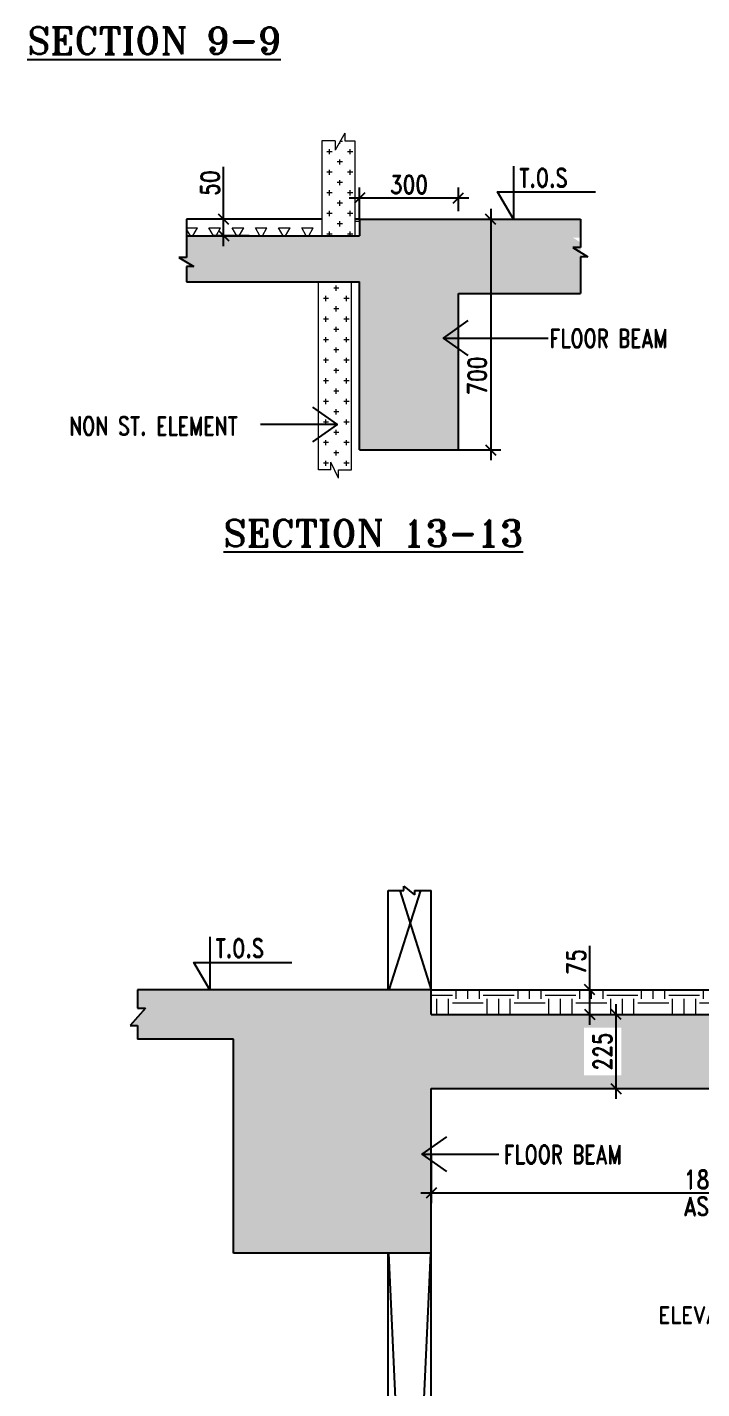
# Model space of a CAD drawing. Header units: millimetres. Extents: x 2061841 to 105821645, y -77612 to 48520811.
# Drawn here: x 2488425 to 2496610, y 15017 to 31547 of the extents above; entities that cross this region are included whole.
import ezdxf

# ---------------------------------------------------------------- set-up
doc = ezdxf.new("R2010")
doc.units = ezdxf.units.MM
doc.header["$LTSCALE"] = 10
doc.header["$MEASUREMENT"] = 0
doc.linetypes.add('E21yeHUG$0$0', pattern=[0])
doc.linetypes.add('HIDDEN', pattern=[0.375, 0.25, -0.125])
doc.layers.add('100THK WALL', color=6, linetype='Continuous', lineweight=9)
doc.layers.add('VIN SUNK HATCH', color=8, linetype='Continuous', lineweight=0)
for name, color, linetype in [('S-BEAM', 4, 'Continuous'), ('S-BEAM SIZE', 2, 'Continuous'), ('S-BEAM-1', 4, 'Continuous'), ('S-COL.NO', 1, 'Continuous'), ('S-DIM', 7, 'Continuous'), ('S-SHADED', 252, 'Continuous'), ('S-TEXT', 2, 'Continuous')]:
    doc.layers.add(name, color=color, linetype=linetype)
doc.styles.add('200', font='romand.shx', dxfattribs={"width": 0.8, "height": 225})
doc.styles.add('RD', font='romand.shx', dxfattribs={"width": 0.9, "height": 225})
doc.styles.add('RT', font='romant.shx', dxfattribs={"height": 250})
doc.styles.add('Text 100', font='romans.shx', dxfattribs={"width": 0.7, "height": 100})
doc.dimstyles.new('GR1', dxfattribs={"dimtxt": 225, "dimasz": 125, "dimexe": 125, "dimexo": 100, "dimgap": 50, "dimtad": 1, "dimdec": 0, "dimzin": 3, "dimdsep": 46, "dimtxsty": '200', "dimblk1": 'OBLIQUE', "dimblk2": 'OBLIQUE', "dimsah": 1, "dimcen": 0.0625, "dimdle": 125, "dimclrd": 3, "dimclre": 3, "dimclrt": 2, "dimadec": 0, "dimazin": 0, "dimtfac": 1, "dimtdec": 0, "dimtix": 1, "dimtmove": 0, "dimatfit": 3, "dimfxl": 1, "dimtolj": 1, "dimtzin": 0, "dimarcsym": 0})
doc.dimstyles.new('SCALE 100', dxfattribs={"dimtxt": 100, "dimasz": 75, "dimexe": 50, "dimexo": 50, "dimgap": 40, "dimtad": 1, "dimdec": 0, "dimzin": 1, "dimdsep": 46, "dimtxsty": 'Text 100', "dimblk": 'OBLIQUE', "dimcen": 1, "dimclrd": 3, "dimclre": 3, "dimclrt": 2, "dimadec": 0, "dimazin": 0, "dimtfac": 1, "dimtdec": 0, "dimtofl": 0, "dimtmove": 1, "dimatfit": 3, "dimldrblk": 'OPEN90', "dimfxl": 1, "dimtolj": 1, "dimtzin": 0, "dimarcsym": 0})

# ---------------------------------------------------------------- blocks, each defined once
blk = doc.blocks.new('_Oblique')
at = {"color": 0, "linetype": 'ByBlock', "lineweight": -2}
blk.add_line((-0.5, -0.5), (0.5, 0.5), dxfattribs=at)
blk = doc.blocks.new('*D148')
at = {"layer": 'Defpoints', "color": 0, "transparency": 16777216}
for p in [(2490808, 29215), (2491217, 29215), (2491217, 29015)]:
    blk.add_point(p, dxfattribs=at)
at = {"layer": 'S-DIM', "color": 3, "linetype": 'E21yeHUG$0$0', "lineweight": -2, "transparency": 16777216}
for p, q in [((2490808, 29215), (2490808, 29850)), ((2490808, 28890), (2490808, 29340))]:
    blk.add_line(p, q, dxfattribs=at)
at = {"layer": 'S-DIM', "color": 3, "lineweight": -2, "transparency": 16777216}
for p, q in [((2491117, 29215), (2490683, 29215)), ((2491117, 29015), (2490683, 29015))]:
    blk.add_line(p, q, dxfattribs=at)
at = {"layer": 'S-DIM', "color": 3, "linetype": 'ByBlock', "lineweight": -2, "transparency": 16777216, "xscale": 125, "yscale": 125, "zscale": 125}
for p, rotation in [((2490808, 29215), 90), ((2490808, 29015), 270)]:
    blk.add_blockref('_Oblique', p, dxfattribs=dict(at, rotation=rotation))
at = {"layer": 'S-DIM', "color": 2, "transparency": 16777216, "insert": (2490646, 29654), "char_height": 225, "attachment_point": 5, "rotation": 90, "style": '200'}
blk.add_mtext('\\A1;50', dxfattribs=at)
blk = doc.blocks.new('*D149')
at = {"layer": 'Defpoints', "color": 0, "transparency": 16777216}
for p in [(2493905, 29215), (2493498, 26415), (2494049, 26415)]:
    blk.add_point(p, dxfattribs=at)
at = {"layer": 'S-DIM', "color": 3, "linetype": 'E21yeHUG$0$0', "lineweight": -2, "transparency": 16777216}
blk.add_line((2494049, 29340), (2494049, 26290), dxfattribs=at)
at = {"layer": 'S-DIM', "color": 3, "lineweight": -2, "transparency": 16777216}
for p, q in [((2494005, 29215), (2494174, 29215)), ((2493598, 26415), (2494174, 26415))]:
    blk.add_line(p, q, dxfattribs=at)
at = {"layer": 'S-DIM', "color": 3, "linetype": 'ByBlock', "lineweight": -2, "transparency": 16777216, "xscale": 125, "yscale": 125, "zscale": 125}
for p, rotation in [((2494049, 29215), 90), ((2494049, 26415), 270)]:
    blk.add_blockref('_Oblique', p, dxfattribs=dict(at, rotation=rotation))
at = {"layer": 'S-DIM', "color": 2, "transparency": 16777216, "insert": (2493886, 27318), "char_height": 225, "attachment_point": 5, "rotation": 90, "style": '200'}
blk.add_mtext('\\A1;700', dxfattribs=at)
blk = doc.blocks.new('*D150')
at = {"layer": 'Defpoints', "color": 0, "transparency": 16777216}
for p in [(2493658, 29474), (2492458, 29115), (2493658, 29215)]:
    blk.add_point(p, dxfattribs=at)
at = {"layer": 'S-DIM', "color": 3, "lineweight": -2, "transparency": 16777216}
for p, q in [((2492458, 29215), (2492458, 29599)), ((2493658, 29315), (2493658, 29599))]:
    blk.add_line(p, q, dxfattribs=at)
at = {"layer": 'S-DIM', "color": 3, "linetype": 'E21yeHUG$0$0', "lineweight": -2, "transparency": 16777216}
blk.add_line((2492333, 29474), (2493783, 29474), dxfattribs=at)
at = {"layer": 'S-DIM', "color": 3, "linetype": 'ByBlock', "lineweight": -2, "transparency": 16777216, "xscale": 125, "yscale": 125, "zscale": 125, "rotation": 180}
blk.add_blockref('_Oblique', (2492458, 29474), dxfattribs=at)
at = {"layer": 'S-DIM', "color": 3, "linetype": 'ByBlock', "lineweight": -2, "transparency": 16777216, "xscale": 125, "yscale": 125, "zscale": 125}
blk.add_blockref('_Oblique', (2493658, 29474), dxfattribs=at)
at = {"layer": 'S-DIM', "color": 2, "transparency": 16777216, "insert": (2493058, 29636), "char_height": 225, "attachment_point": 5, "style": '200'}
blk.add_mtext('\\A1;300', dxfattribs=at)
blk = doc.blocks.new('*D162')
at = {"layer": 'Defpoints', "color": 0, "transparency": 16777216}
for p in [(2493327, 17961), (2500527, 17783), (2500527, 17395)]:
    blk.add_point(p, dxfattribs=at)
at = {"layer": 'S-DIM', "color": 3, "lineweight": -2, "transparency": 16777216}
for p, q in [((2493327, 17861), (2493327, 17270)), ((2500527, 17683), (2500527, 17270))]:
    blk.add_line(p, q, dxfattribs=at)
at = {"layer": 'S-DIM', "color": 3, "linetype": 'E21yeHUG$0$0', "lineweight": -2, "transparency": 16777216}
blk.add_line((2493202, 17395), (2500652, 17395), dxfattribs=at)
at = {"layer": 'S-DIM', "color": 3, "linetype": 'ByBlock', "lineweight": -2, "transparency": 16777216, "xscale": 125, "yscale": 125, "zscale": 125, "rotation": 180}
blk.add_blockref('_Oblique', (2493327, 17395), dxfattribs=at)
at = {"layer": 'S-DIM', "color": 3, "linetype": 'ByBlock', "lineweight": -2, "transparency": 16777216, "xscale": 125, "yscale": 125, "zscale": 125}
blk.add_blockref('_Oblique', (2500527, 17395), dxfattribs=at)
at = {"layer": 'S-DIM', "color": 2, "transparency": 16777216, "char_height": 225, "attachment_point": 5, "style": '200'}
for s, insert in [('\\A1;1800 OR', (2496927, 17557)), ('\\A1;AS ARCH', (2496927, 17232))]:
    blk.add_mtext(s, dxfattribs=dict(at, insert=insert))
blk = doc.blocks.new('*D163')
at = {"layer": 'Defpoints', "color": 0, "transparency": 16777216}
for p in [(2494958, 19861), (2495251, 19861), (2494958, 19561)]:
    blk.add_point(p, dxfattribs=at)
at = {"layer": 'S-DIM', "color": 3, "linetype": 'E21yeHUG$0$0', "lineweight": -2, "transparency": 16777216}
for p, q in [((2495251, 19861), (2495251, 20396)), ((2495251, 19436), (2495251, 19986))]:
    blk.add_line(p, q, dxfattribs=at)
at = {"layer": 'S-DIM', "color": 3, "lineweight": -2, "transparency": 16777216}
for p, q in [((2495058, 19861), (2495376, 19861)), ((2495058, 19561), (2495376, 19561))]:
    blk.add_line(p, q, dxfattribs=at)
at = {"layer": 'S-DIM', "color": 3, "linetype": 'ByBlock', "lineweight": -2, "transparency": 16777216, "xscale": 125, "yscale": 125, "zscale": 125}
for p, rotation in [((2495251, 19861), 90), ((2495251, 19561), 270)]:
    blk.add_blockref('_Oblique', p, dxfattribs=dict(at, rotation=rotation))
at = {"layer": 'S-DIM', "color": 2, "transparency": 16777216, "insert": (2495088, 20200), "char_height": 225, "attachment_point": 5, "rotation": 90, "style": '200'}
blk.add_mtext('\\A1;75', dxfattribs=at)
blk = doc.blocks.new('*D164')
at = {"layer": 'Defpoints', "color": 0, "transparency": 16777216}
for p in [(2495294, 19561), (2495570, 19561), (2495294, 18661)]:
    blk.add_point(p, dxfattribs=at)
at = {"layer": 'S-DIM', "color": 3, "linetype": 'E21yeHUG$0$0', "lineweight": -2, "transparency": 16777216}
blk.add_line((2495570, 18536), (2495570, 19686), dxfattribs=at)
at = {"layer": 'S-DIM', "color": 3, "lineweight": -2, "transparency": 16777216}
for p, q in [((2495394, 19561), (2495695, 19561)), ((2495394, 18661), (2495695, 18661))]:
    blk.add_line(p, q, dxfattribs=at)
at = {"layer": 'S-DIM', "color": 3, "linetype": 'ByBlock', "lineweight": -2, "transparency": 16777216, "xscale": 125, "yscale": 125, "zscale": 125}
for p, rotation in [((2495570, 19561), 90), ((2495570, 18661), 270)]:
    blk.add_blockref('_Oblique', p, dxfattribs=dict(at, rotation=rotation))
at = {"layer": 'S-DIM', "color": 2, "transparency": 16777216, "insert": (2495407, 19111), "char_height": 225, "attachment_point": 5, "rotation": 90, "style": '200'}
blk.add_mtext('\\A1;225', dxfattribs=at)

msp = doc.modelspace()

# ---------------------------------------------------------------- hatches: boundary and pattern name
at = {"layer": '100THK WALL'}
h = msp.add_hatch(dxfattribs=at)
h.set_pattern_fill('CROSS', color=3, scale=500, angle=90, style=0)
h.set_pattern_definition([(90, (-2334406.25, 746504.26), (-125, 125), [62.5, -187.5]), (180, (-2334375, 746535.5), (-125, -125), [62.5, -187.5])])
h.paths.add_polyline_path([(2492280.4, 30167.8), (2492401.9, 30167.8), (2492401.9, 29015), (2492001.9, 29015), (2492001.9, 30167.8), (2492160.3, 30167.8), (2492160.3, 30052.5), (2492280.4, 30259.6)])
h = msp.add_hatch(dxfattribs=at)
h.set_pattern_fill('CROSS', color=3, scale=500, angle=90, style=0)
h.set_pattern_definition([(90, (-2334449.91, 747221.74), (-125, 125), [62.5, -187.5]), (180, (-2334418.66, 747252.99), (-125, -125), [62.5, -187.5])])
edge = h.paths.add_edge_path()
edge.add_line((2492358.2, 28415), (2491958.2, 28415))
edge.add_line((2491958.2, 28415), (2491958.2, 26156))
edge.add_line((2491958.2, 26156), (2492116.6, 26156))
edge.add_line((2492116.6, 26156), (2492116.6, 26246.9))
edge.add_line((2492116.6, 26246.9), (2492258, 26053.4))
edge.add_line((2492258, 26053.4), (2492258, 26156))
edge.add_line((2492258, 26156), (2492358.2, 26156))
edge.add_line((2492358.2, 26156), (2492354.8, 28415))
at = {"layer": 'S-SHADED'}
h = msp.add_hatch(color=256, dxfattribs=at)
h.dxf.hatch_style = 1
h.paths.add_polyline_path([(2490357.8, 28640.7), (2490357.8, 28455), (2491958.2, 28455), (2492358.2, 28455), (2492458.2, 28455), (2492458.2, 26415), (2493658.2, 26415), (2493658.2, 28315), (2495139.1, 28315), (2495139.1, 28760.7), (2495139.1, 28815.1), (2495139.1, 28872.4), (2495139.1, 28880.6), (2495140.3, 28880.6), (2495140.3, 28934.3), (2495045.1, 28992.4), (2495140.3, 28992.4), (2495140.3, 29215), (2494327.5, 29215), (2492458.2, 29215), (2492458.2, 29015), (2492401.9, 29015), (2492001.9, 29015), (2490359, 29015), (2490359, 28752.4), (2490263.8, 28752.4), (2490447.2, 28640.7)])
h = msp.add_hatch(color=256, dxfattribs=at)
h.dxf.hatch_style = 1
h.paths.add_polyline_path([(2489763.6, 19861.1), (2489763.6, 19638.5), (2489858.9, 19638.5), (2489675.5, 19427.1), (2489764.8, 19427.1), (2489764.8, 19261.1), (2490926.9, 19261.1), (2490926.9, 16661.1), (2493326.9, 16661.1), (2493326.9, 18661.1), (2499926.9, 18661.1), (2499926.9, 20761.1), (2499726.9, 20761.1), (2499726.9, 19561.1), (2493326.9, 19561.1), (2493326.9, 19861.1), (2489763.6, 19861.1)])
h.paths.add_polyline_path([(2495182.5, 18823.5), (2495182.5, 19398.8), (2495632.5, 19398.8), (2495632.5, 18823.5)], flags=16)
at = {"layer": 'VIN SUNK HATCH'}
h = msp.add_hatch(dxfattribs=at)
h.set_pattern_fill('TRIANG', color=8, scale=750, angle=180)
h.set_pattern_definition([(60, (839903.97, -204107.06), (-140.625, 243.569645), [140.625, -140.625]), (120, (839903.97, -204107.06), (-281.25, 2e-07), [140.625, -140.625]), (0, (839833.66, -203985.27), (140.625, 243.569645), [140.625, -140.625])])
h.paths.add_polyline_path([(2492001.9, 29015), (2492001.9, 29215), (2490357.8, 29215), (2490357.8, 29015)])
h = msp.add_hatch(dxfattribs=at)
h.set_pattern_fill('TRIANG', color=8, scale=750, angle=180)
h.set_pattern_definition([(240, (17411.1, 30285.32), (140.625, -243.569645), [140.625, -140.625]), (300, (17411.1, 30285.32), (281.25, -2e-07), [140.625, -140.625]), (180, (17481.42, 30163.53), (-140.625, -243.569645), [140.625, -140.625])])
h.paths.add_polyline_path([(2492401.9, 29215), (2492401.9, 29015), (2492458.2, 29015), (2492458.2, 29215)])
h = msp.add_hatch(dxfattribs=at)
h.set_pattern_fill('EARTH', color=8, scale=1500, angle=360)
h.set_pattern_definition([(0, (843208.64, -220953.6), (375, 375), [375, -375]), (0, (843208.64, -220812.97), (375, 375), [375, -375]), (0, (843208.64, -220672.34), (375, 375), [375, -375]), (90, (843255.52, -220625.47), (-375, 375), [375, -375]), (90, (843396.14, -220625.47), (-375, 375), [375, -375]), (90, (843536.77, -220625.47), (-375, 375), [375, -375])])
h.paths.add_polyline_path([(2499726.9, 19561.1), (2499726.9, 19861.1), (2493326.9, 19861.1), (2493326.9, 19561.1)])

# ---------------------------------------------------------------- linework, layer by layer
at = {"layer": '100THK WALL', "color": 3}
for p, q in [((2492280.4, 30259.6, -643584.3), (2492160.3, 30052.5, -643584.3)), ((2492280.4, 30259.6, -643584.3), (2492280.4, 30167.8, -643584.3)), ((2492001.9, 30167.8, -643584.3), (2492001.9, 29015, -643584.3)), ((2492160.3, 30167.8, -643584.3), (2492001.9, 30167.8, -643584.3)), ((2492160.3, 30167.8, -643584.3), (2492160.3, 30052.5, -643584.3)), ((2492280.4, 30167.8, -643584.3), (2492401.9, 30167.8, -643584.3)), ((2492401.9, 30167.8, -643584.3), (2492401.9, 29015, -643584.3)), ((2491958.2, 26174.2, -643584.3), (2491958.2, 28455, -643584.3)), ((2491958.2, 26174.2, -643584.3), (2491958.2, 28455, -643584.3)), ((2492358.2, 26174.2, -643584.3), (2492358.2, 28455, -643584.3)), ((2492108.8, 26174.2, -643584.3), (2491958.2, 26174.2, -643584.3)), ((2492108.8, 26174.2, -643584.3), (2492108.8, 26265.1, -643584.3)), ((2492202.2, 26071.7, -643584.3), (2492108.8, 26265.1, -643584.3)), ((2492202.2, 26174.2, -643584.3), (2492358.2, 26174.2, -643584.3)), ((2492202.2, 26071.7, -643584.3), (2492202.2, 26174.2, -643584.3))]:
    msp.add_line(p, q, dxfattribs=at)
at = {"layer": 'S-BEAM', "color": 6, "linetype": 'HIDDEN', "ltscale": 0.8}
for p, q in [((2492001.9, 29215, -643584.3), (2490359, 29215, -643584.3)), ((2492458.2, 29215, -643584.3), (2492401.9, 29215, -643584.3)), ((2493326.9, 19861.1, -643584.3), (2499726.9, 19861.1, -643584.3))]:
    msp.add_line(p, q, dxfattribs=at)
at = {"layer": 'S-BEAM SIZE', "color": 6}
for p, q in [((2492804.7, 19861.1, -643584.3), (2492804.7, 21066.1, -643584.3)), ((2492804.7, 21066.1, -399926.3), (2492994.5, 21066.1, -399926.3)), ((2493198.7, 21066.1, -643584.3), (2492813.5, 19861.1, -643584.3)), ((2492946, 21066.1, -643584.3), (2493326.9, 19861.1, -643584.3)), ((2492994.5, 21066.1, -399926.3), (2492994.5, 21117.8, -399926.3)), ((2492994.5, 21117.8, -399926.3), (2493124.4, 21012.6, -399926.3)), ((2493124.4, 21066.1, -399926.3), (2493326.9, 21066.1, -399926.3)), ((2493124.4, 21066.1, -399926.3), (2493124.4, 21012.6, -399926.3)), ((2492802.4, 16661.1, -643584.3), (2492802.4, 5461.1, -643584.3)), ((2492802.4, 5461.1, -643584.3), (2493324.6, 16661.1, -643584.3)), ((2493326.9, 5461.1, -643584.3), (2492811.2, 16661.1, -643584.3))]:
    msp.add_line(p, q, dxfattribs=at)
at = {"layer": 'S-BEAM-1'}
for p, q in [((2490359, 29215, -887242.3), (2490359, 28752.4, -887242.3)), ((2492458.2, 29215, -643584.3), (2492458.2, 29015, -643584.3)), ((2492458.2, 29215, -643584.3), (2495140.3, 29215, -643584.3)), ((2495140.3, 29215, -643584.3), (2495140.3, 28872.4, -643584.3)), ((2490359, 29015, -643584.3), (2492458.2, 29015, -643584.3)), ((2495140.3, 28872.4, -643584.3), (2495045.1, 28872.4, -643584.3)), ((2495045.1, 28872.4, -643584.3), (2495228.5, 28760.7, -643584.3)), ((2490359, 28752.4, -887242.3), (2490263.8, 28752.4, -887242.3)), ((2490263.8, 28752.4, -887242.3), (2490447.2, 28640.7, -887242.3)), ((2490447.2, 28640.7, -887242.3), (2490357.8, 28640.7, -887242.3)), ((2490357.8, 28640.7, -887242.3), (2490357.8, 28455, -887242.3)), ((2495228.5, 28760.7, -643584.3), (2495139.1, 28760.7, -643584.3)), ((2495139.1, 28760.7, -643584.3), (2495139.1, 28315, -643584.3)), ((2490357.8, 28455, -643584.3), (2492458.2, 28455, -643584.3)), ((2492458.2, 26415, -643584.3), (2492458.2, 28455, -643584.3)), ((2493658.2, 28315, -643584.3), (2495139.1, 28315, -643584.3)), ((2493658.2, 26415, -643584.3), (2493658.2, 28315, -643584.3)), ((2492458.2, 26415, -643584.3), (2493658.2, 26415, -643584.3)), ((2493326.9, 19861.1, -643584.3), (2489763.6, 19861.1, -643584.3)), ((2489763.6, 19861.1, -643584.3), (2489763.6, 19638.5, -643584.3)), ((2493326.9, 19561.1, -643584.3), (2493326.9, 19861.1, -643584.3)), ((2489858.9, 19638.5, -643584.3), (2489675.5, 19427.1, -643584.3)), ((2489763.6, 19638.5, -643584.3), (2489858.9, 19638.5, -643584.3)), ((2493326.9, 19561.1, -643584.3), (2499726.9, 19561.1, -643584.3)), ((2489675.5, 19427.1, -643584.3), (2489764.8, 19427.1, -643584.3)), ((2489764.8, 19427.1, -643584.3), (2489764.8, 19261.1, -643584.3)), ((2490926.9, 19261.1, -643584.3), (2489764.8, 19261.1, -643584.3)), ((2490926.9, 16661.1, -643584.3), (2490926.9, 19261.1, -643584.3)), ((2493326.9, 16661.1, -643584.3), (2493326.9, 18661.1, -643584.3)), ((2493326.9, 18661.1, -643584.3), (2500526.9, 18661.1, -643584.3)), ((2493326.9, 16661.1, -643584.3), (2490926.9, 16661.1, -643584.3))]:
    msp.add_line(p, q, dxfattribs=at)
at = {"layer": 'S-BEAM-1', "color": 6}
for p, q in [((2493326.9, 19861.1, -643584.3), (2493326.9, 21066.1, -643584.3)), ((2493324.6, 16661.1, -643584.3), (2493324.6, 5461.1, -643584.3))]:
    msp.add_line(p, q, dxfattribs=at)
at = {"layer": 'S-BEAM-1', "color": 1, "ltscale": 0.1, "elevation": -643584.3}
for points in [[(2494327.5, 29858.2), (2494327.5, 29215), (2494133.5, 29547.8), (2495321.7, 29547.8)], [(2490642.8, 20504.3), (2490642.8, 19861.1), (2490448.7, 20193.9), (2491637, 20193.9)]]:
    msp.add_lwpolyline(points, dxfattribs=at)

# ---------------------------------------------------------------- texts
at = {"layer": 'S-COL.NO', "style": 'RT'}
for s, p in [('%%USECTION 9-9', (2488425.4, 31221.7, -643584.3)), ('%%USECTION 13-13', (2490807.4, 25241.5, -399926.3))]:
    msp.add_text(s, height=325, dxfattribs=at).set_placement(p)
at = {"layer": 'S-TEXT', "color": 2, "style": 'RD'}
for s, height, width, p in [('T.O.S', 225, 0.75, (2494394.9, 29607, -643584.3)), ('FLOOR BEAM', 225, 0.75, (2494763.5, 27657.1, -643584.3)), ('NON ST. ELEMENT', 225, 0.75, (2488932.6, 26593.1, -399926.3)), ('T.O.S', 225, 0.75, (2490710.2, 20253.1, -643584.3)), ('FLOOR BEAM', 225, 0.75, (2494207.5, 17749, -643584.3)), ('ELEVATIONAL FEATURE  ', 200, 0.9, (2496082.1, 15810.5, -399926.3))]:
    msp.add_text(s, height=height, dxfattribs=dict(at, width=width)).set_placement(p)

# ---------------------------------------------------------------- dimensions: what is measured, and where the dimension line sits
at = {"layer": 'S-DIM', "linetype": 'E21yeHUG$0$0'}
for base, p1, p2, override, picture, middle in [((2490808.1, 29215, -643584.3), (2491216.8, 29015, -643584.3), (2491216.8, 29215, -643584.3), {"dimlfac": 0.25, "dimfxl": 125}, '*D148', (2490808.1, 29653.9, -643584.3)), ((2494048.7, 26415, -643584.3), (2493904.5, 29215, -643584.3), (2493498.4, 26415, -643584.3), {"dimlfac": 0.25, "dimfxl": 125}, '*D149', (2494048.7, 27317.8, -643584.3)), ((2495250.7, 19861.1, -643584.3), (2494958.5, 19561.1, -643584.3), (2494958.5, 19861.1, -643584.3), {"dimlfac": 0.25, "dimtxsty": '200', "dimfxl": 125}, '*D163', (2495250.7, 20200, -643584.3))]:
    dim = msp.add_linear_dim(base=base, p1=p1, p2=p2, angle=90, dimstyle='GR1', override=override, dxfattribs=at)
    dim.commit()
    dim.dimension.update_dxf_attribs({"geometry": picture, "text_midpoint": middle, "dimtype": 160})
dim = msp.add_linear_dim(base=(2493658.2, 29473.6, -643584.3), p1=(2492458.2, 29115, -643584.3), p2=(2493658.2, 29215, -643584.3), dimstyle='GR1', override={"dimlfac": 0.25, "dimfxl": 125}, dxfattribs=at)
dim.commit()
dim.dimension.update_dxf_attribs({"geometry": '*D150', "text_midpoint": (2493058.2, 29636.1, -643584.3)})
dim = msp.add_linear_dim(base=(2495570, 19561.1, -643584.3), p1=(2495294.5, 18661.1, -643584.3), p2=(2495294.5, 19561.1, -643584.3), angle=90, dimstyle='GR1', override={"dimlfac": 0.25, "dimfxl": 125}, dxfattribs=at)
dim.commit()
dim.dimension.update_dxf_attribs({"geometry": '*D164', "text_midpoint": (2495407.5, 19111.1, -643584.3)})
dim = msp.add_linear_dim(base=(2500526.9, 17394.6, -399926.3), p1=(2493326.9, 17961.1, -399926.3), p2=(2500526.9, 17782.9, -643584.3), text='<> OR\\X AS ARCH', dimstyle='GR1', override={"dimlfac": 0.25, "dimfxl": 125}, dxfattribs=at)
dim.commit()
dim.dimension.update_dxf_attribs({"geometry": '*D162', "text_midpoint": (2496926.9, 17394.6, -399926.3)})

# ---------------------------------------------------------------- leaders
at = {"layer": 'S-DIM'}
for points in [[(2493474.9, 27772.9, -643584.3), (2494745.2, 27772.9, -643584.3)], [(2492186.8, 26723.7, -887242.3), (2491255.1, 26723.7, -887242.3)], [(2493217.8, 17864.8, -643584.3), (2494146.6, 17864.8, -643584.3)]]:
    msp.add_leader(points, dimstyle='SCALE 100', override={"dimasz": 300}, dxfattribs=at)

doc.saveas('drawing.dxf')
